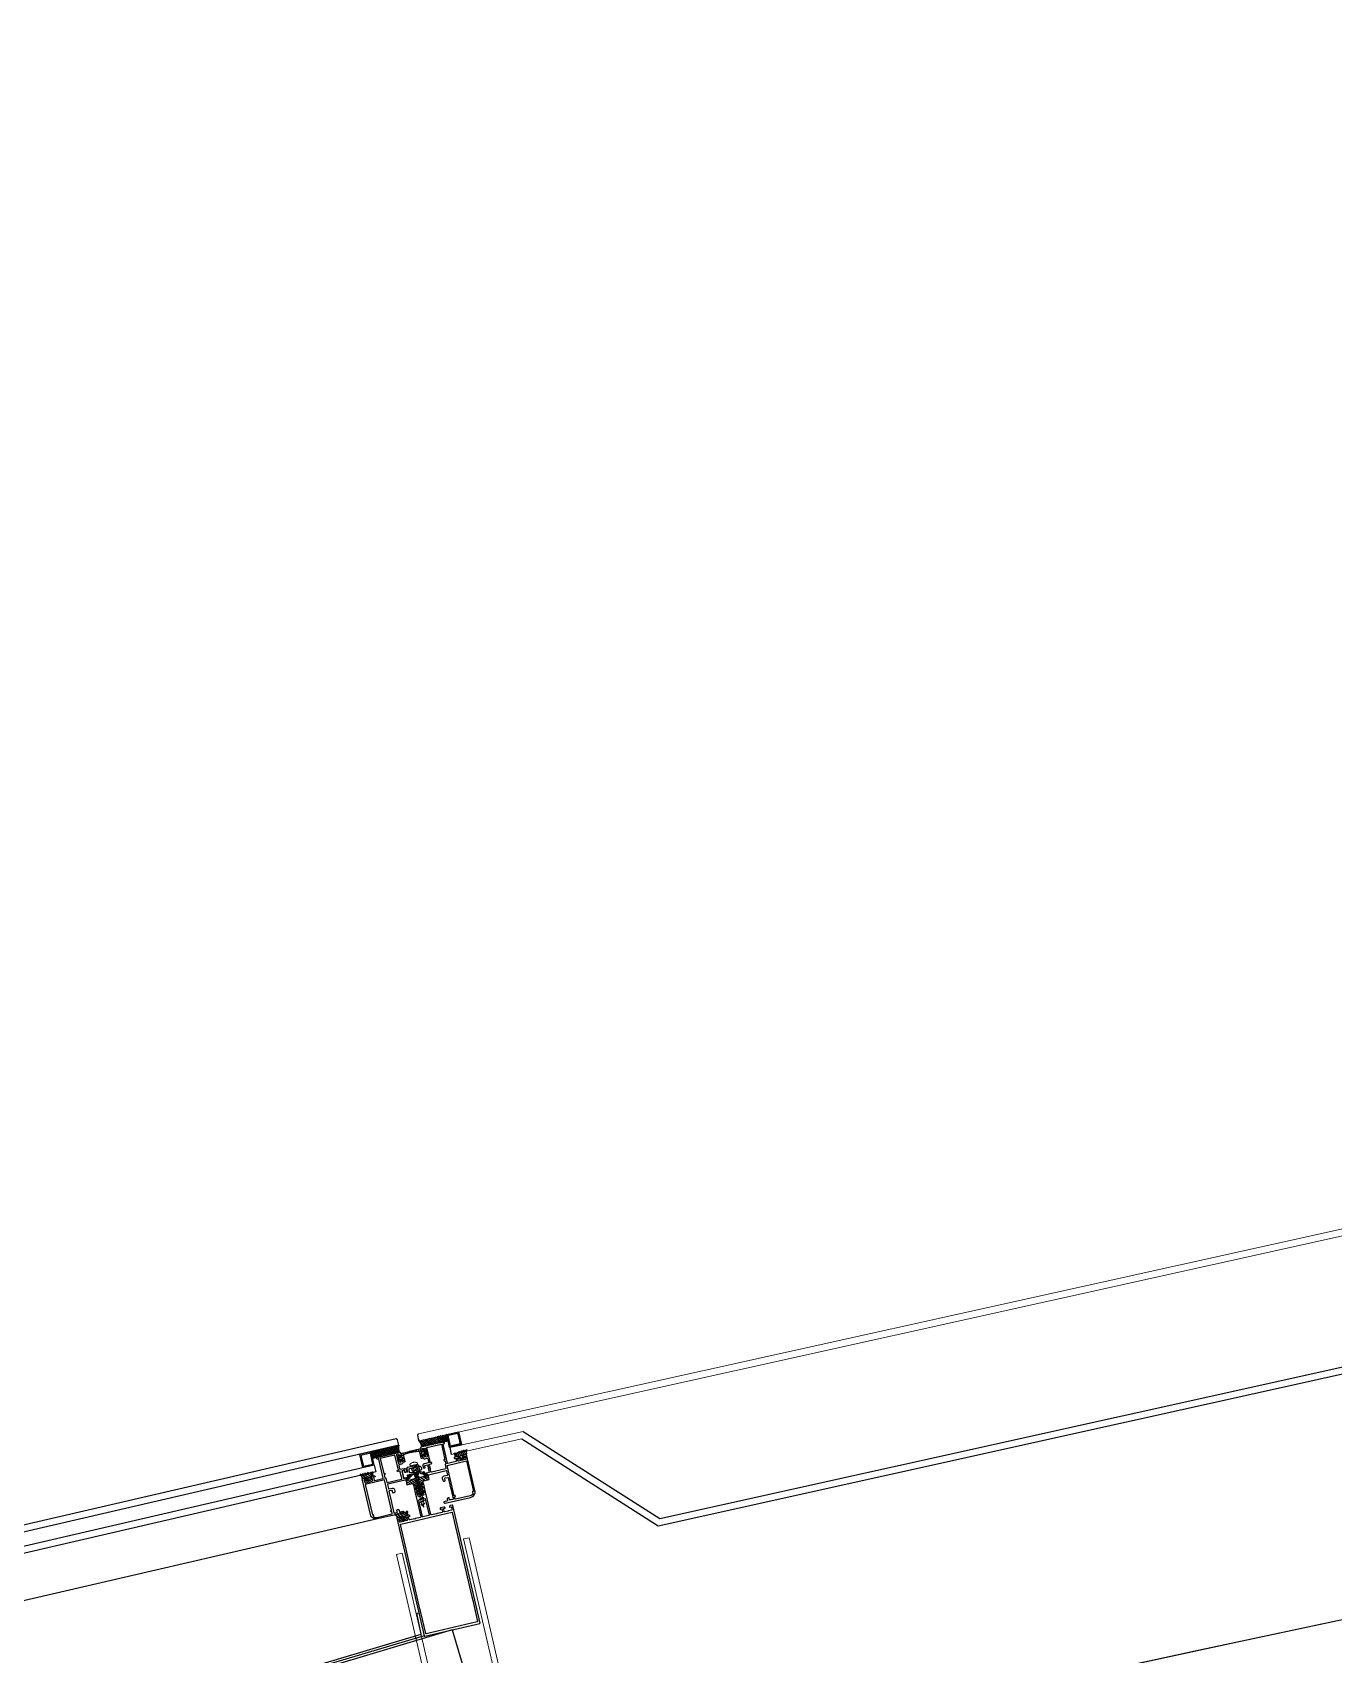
# Model space of a CAD drawing. Header units: millimetres. Extents: x 62878 to 70819, y -67946 to -61850.
# Drawn here: x 64384.3 to 64497.9, y -62026.9 to -61885.4 of the extents above; entities that cross this region are included whole.
import ezdxf

# ---------------------------------------------------------------- set-up
doc = ezdxf.new("R2010")
doc.units = ezdxf.units.MM
doc.linetypes.add('HIDDEN', pattern=[0.375, 0.25, -0.125])
for name, color, linetype, lineweight in [('BA DÖŞ.-yeni', 11, 'Continuous', 30), ('Dog_dos_yeni', 63, 'Continuous', 5), ('DOGRAMA', 171, 'Continuous', 0), ('DUV.ALÇ.-yeni', 20, 'Continuous', 25)]:
    doc.layers.add(name, color=color, linetype=linetype, lineweight=lineweight)
doc.layers.add('DOĞRAMA-yeni', color=40, linetype='Continuous')
doc.layers.add('profil-yeni', color=13, linetype='Continuous')
pattern_1 = [(328.04412, (64313.18885, -62047.03844), (-0.084021, -0.13469238), [])]
pattern_2 = [(238.04412, (64527.44724, -61997.39918), (0.13469238, -0.084021), [])]

# ---------------------------------------------------------------- blocks, each defined once
blk = doc.blocks.new('a2we')
at = {"lineweight": 5, "ltscale": 0.5}
for p, q in [((-198.1, -420.1), (-197.1, -419.7)), ((-194.9, -421.4), (-198.1, -420.1)), ((-193.9, -421), (-198.1, -420.1)), ((-198.1, -422.7), (-197.1, -422.3)), ((-194.9, -424), (-198.1, -422.7)), ((-193.9, -423.6), (-198.1, -422.7)), ((-197.6, -417.6), (-196.6, -417.2)), ((-194.2, -418.3), (-197.6, -417.6)), ((-195.2, -418.6), (-197.6, -417.6)), ((-196.9, -417.9), (-197.1, -418.3)), ((-197.1, -419.7), (-197.1, -418.4)), ((-197.1, -419.7), (-193.9, -421)), ((-197.1, -419.7), (-193.9, -421)), ((-197.1, -422.3), (-197.1, -420.5)), ((-197.1, -422.3), (-193.9, -423.6)), ((-197.1, -422.3), (-193.9, -423.6)), ((-197.1, -424.9), (-197.1, -423.1)), ((-196, -415.3), (-196.6, -417.2)), ((-196.6, -417.2), (-194.2, -418.3)), ((-196, -415.3), (-195.5, -417.7)), ((-194.2, -418.3), (-195.2, -418.6)), ((-195.2, -418.6), (-194.9, -419.3)), ((-194.9, -420.6), (-194.9, -419.4)), ((-193.9, -421), (-194.9, -421.4)), ((-194.9, -423.2), (-194.9, -421.4)), ((-193.9, -423.6), (-194.9, -424)), ((-194.9, -425.7), (-194.9, -424)), ((-198.1, -425.2), (-197.1, -424.9)), ((-194.9, -426.5), (-198.1, -425.2)), ((-193.9, -426.1), (-198.1, -425.2)), ((-198.1, -427.7), (-197.1, -427.3)), ((-194.9, -429), (-198.1, -427.7)), ((-193.9, -428.6), (-198.1, -427.7)), ((-198.1, -429.9), (-197.1, -429.6)), ((-194.9, -431.2), (-198.1, -429.9)), ((-193.9, -430.9), (-198.1, -429.9)), ((-198.1, -432.2), (-197.1, -431.8)), ((-194.9, -433.5), (-198.1, -432.2)), ((-193.9, -433.1), (-198.1, -432.2)), ((-198.1, -434.4), (-197.1, -434.1)), ((-194.9, -435.7), (-198.1, -434.4)), ((-193.9, -435.4), (-198.1, -434.4)), ((-198.1, -436.7), (-197.1, -436.4)), ((-194.9, -438), (-198.1, -436.7)), ((-193.9, -437.7), (-198.1, -436.7)), ((-198.1, -439), (-197.1, -438.7)), ((-197.1, -424.9), (-193.9, -426.1)), ((-197.1, -424.9), (-193.9, -426.1)), ((-197.1, -427.3), (-197.1, -425.6)), ((-197.1, -427.3), (-193.9, -428.6)), ((-197.1, -427.3), (-193.9, -428.6)), ((-197.1, -429.6), (-197.1, -428)), ((-197.1, -429.6), (-193.9, -430.9)), ((-197.1, -429.6), (-193.9, -430.9)), ((-197.1, -431.8), (-197.1, -430.3)), ((-197.1, -431.8), (-193.9, -433.1)), ((-197.1, -431.8), (-193.9, -433.1)), ((-197.1, -434.1), (-197.1, -432.5)), ((-197.1, -434.1), (-193.9, -435.4)), ((-197.1, -434.1), (-193.9, -435.4)), ((-197.1, -436.4), (-197.1, -434.8)), ((-197.1, -436.4), (-193.9, -437.7)), ((-197.1, -436.4), (-193.9, -437.7)), ((-197.1, -438.7), (-197.1, -437.1)), ((-197.1, -438.7), (-193.9, -440)), ((-197.1, -438.7), (-193.9, -440)), ((-193.9, -426.1), (-194.9, -426.5)), ((-194.9, -428.2), (-194.9, -426.5)), ((-193.9, -428.6), (-194.9, -429)), ((-194.9, -430.5), (-194.9, -429)), ((-193.9, -430.9), (-194.9, -431.2)), ((-194.9, -432.7), (-194.9, -431.2)), ((-193.9, -433.1), (-194.9, -433.5)), ((-194.9, -435), (-194.9, -433.5)), ((-193.9, -435.4), (-194.9, -435.7)), ((-194.9, -437.3), (-194.9, -435.7)), ((-193.9, -437.7), (-194.9, -438)), ((-194.9, -439.6), (-194.9, -438)), ((-194.9, -440.3), (-198.1, -439)), ((-193.9, -440), (-198.1, -439)), ((-198.1, -441.3), (-197.1, -441)), ((-194.9, -442.6), (-198.1, -441.3)), ((-193.9, -442.3), (-198.1, -441.3)), ((-198.1, -443.6), (-197.1, -443.3)), ((-194.9, -444.9), (-198.1, -443.6)), ((-193.9, -444.6), (-198.1, -443.6)), ((-198.1, -445.9), (-197.1, -445.6)), ((-193.9, -446.9), (-198.1, -445.9)), ((-194.9, -447.2), (-198.1, -445.9)), ((-197.1, -447.9), (-198.1, -448.2)), ((-194.9, -449.5), (-198.1, -448.2)), ((-198.1, -448.2), (-193.9, -449.2)), ((-198.1, -450.5), (-197.1, -450.2)), ((-194.9, -451.8), (-198.1, -450.5)), ((-193.9, -451.5), (-198.1, -450.5)), ((-197.1, -441), (-197.1, -439.4)), ((-197.1, -441), (-193.9, -442.3)), ((-197.1, -443.3), (-197.1, -441.7)), ((-197.1, -443.3), (-193.9, -444.6)), ((-197.1, -445.6), (-197.1, -444)), ((-197.1, -445.6), (-193.9, -446.9)), ((-197.1, -445.6), (-193.9, -446.9)), ((-197.1, -447.9), (-197.1, -446.3)), ((-193.9, -449.2), (-197.1, -447.9)), ((-197.1, -450.2), (-197.1, -448.6)), ((-197.1, -450.2), (-193.9, -451.5)), ((-197.1, -453.3), (-197.1, -450.9)), ((-193.9, -440), (-194.9, -440.3)), ((-194.9, -441.8), (-194.9, -440.3)), ((-193.9, -442.3), (-194.9, -442.6)), ((-194.9, -444.1), (-194.9, -442.6)), ((-193.9, -444.6), (-194.9, -444.9)), ((-194.9, -446.4), (-194.9, -444.9)), ((-193.9, -446.9), (-194.9, -447.2)), ((-194.9, -448.7), (-194.9, -447.2)), ((-193.9, -449.2), (-194.9, -449.5)), ((-194.9, -451), (-194.9, -449.5)), ((-193.9, -451.5), (-194.9, -451.8)), ((-194.9, -453.3), (-194.9, -451.8)), ((-192.8, -453.3), (-199.2, -453.3)), ((-199.2, -454.6), (-199.2, -453.3)), ((-192.8, -454.6), (-192.8, -453.3))]:
    blk.add_line(p, q, dxfattribs=at)
blk.add_lwpolyline([(-196.5, -455.7), (-196.1, -455.4), (-195.9, -455.4), (-195.6, -455.7)], dxfattribs=at)
for centre, radius, start, end in [((-196.9, -418.4), 0.2, 155.3251, 180), ((-195.1, -419.4), 0.2, 0, 19.1116), ((-195.7, -449.5), 6.19, 234.7573, 262.4905), ((-196.4, -449.5), 6.19, 277.5095, 305.2427)]:
    blk.add_arc(centre, radius, start, end, dxfattribs=at)
blk = doc.blocks.new('SPANDREL PAN.100')
at = {"layer": 'DOGRAMA', "color": 122}
for p, q in [((37002.81, 32508.53), (37100.5, 32530.26)), ((37100.62, 32530.18), (37100.5, 32530.26)), ((37002.85, 32507.92), (37100.73, 32529.69)), ((37100.73, 32529.69), (37100.62, 32530.18)), ((37098.55, 32528), (37092.15, 32526.58)), ((37098.67, 32527.42), (37092.52, 32526.05)), ((37098.55, 32528.01), (37098.68, 32527.42)), ((37002.73, 32508.41), (37002.81, 32508.53)), ((37002.85, 32507.92), (37002.73, 32508.41)), ((37005.53, 32507.32), (37011.93, 32508.74)), ((37005.67, 32506.73), (37011.82, 32508.1)), ((37005.53, 32507.32), (37005.67, 32506.73))]:
    blk.add_line(p, q, dxfattribs=at)
at = {"layer": 'DOGRAMA', "color": 122, "lineweight": -2}
for p, q in [((37092.15, 32526.58), (37084.56, 32514.65)), ((37092.52, 32526.05), (37084.93, 32514.12)), ((37023.87, 32501.15), (37084.56, 32514.65)), ((37023.75, 32500.51), (37084.93, 32514.12)), ((37011.82, 32508.1), (37023.75, 32500.51)), ((37011.93, 32508.74), (37023.87, 32501.15))]:
    blk.add_line(p, q, dxfattribs=at)
at = {"layer": 'DOGRAMA', "color": 122}
for points in [[(37098.31, 32529.15), (37097.28, 32528.93), (37097.53, 32527.79), (37098.55, 32528.02)], [(37098.23, 32529.03), (37097.4, 32528.85), (37097.6, 32527.91), (37098.43, 32528.09)], [(37005.28, 32508.45), (37006.31, 32508.68), (37006.56, 32507.54), (37005.53, 32507.32)], [(37005.4, 32508.37), (37006.23, 32508.56), (37006.44, 32507.62), (37005.61, 32507.44)]]:
    blk.add_lwpolyline(points, close=True, dxfattribs=at)

msp = doc.modelspace()

# ---------------------------------------------------------------- hatches: boundary and pattern name
at = {"layer": 'DOGRAMA', "lineweight": -2}
h = msp.add_hatch(dxfattribs=at)
h.set_pattern_fill('AR-HBONE', color=256, scale=0.03, angle=701.0418, style=0)
h.set_pattern_definition([(238.04412, (64432.66583, -62042.25639), (0.03830278, -0.16532664), [0.36, -0.12]), (328.04412, (64432.60232, -62042.3582), (0.03830278, -0.16532664), [0.36, -0.12])])
h.paths.add_polyline_path([(64420.32, -62008.35), (64420.56, -62008.29), (64420.43, -62007.71), (64419.67, -62007.88), (64419.81, -62008.47)])
h = msp.add_hatch(dxfattribs=at)
h.set_pattern_fill('AR-HBONE', color=256, scale=0.03, angle=701.0418, style=0)
h.set_pattern_definition([(328.04412, (64418.0399, -62045.64491), (0.03830278, -0.16532664), [0.36, -0.12]), (238.04412, (64418.14172, -62045.70842), (0.03830278, -0.16532664), [0.36, -0.12])])
h.paths.add_polyline_path([(64414.22, -62009.76), (64413.98, -62009.82), (64413.84, -62009.23), (64414.59, -62009.06), (64414.73, -62009.64)])
h = msp.add_hatch(dxfattribs=at)
h.set_pattern_fill('ANSI31', color=256, scale=0.04, angle=701.0418, style=0)
h.set_pattern_definition([(238.04412, (64547.22343, -61992.81745), (0.1077539, -0.06721679), [])])
h.paths.add_polyline_path([(64414.99, -62009.56, -0.414214), (64415.03, -62009.58), (64416.29, -62009.28, -0.153231), (64416.26, -62008.67), (64414.86, -62009)])
h.paths.add_polyline_path([(64414.73, -62009.64), (64414.97, -62009.59, -0.414214), (64414.99, -62009.56), (64414.86, -62009), (64414.59, -62009.06)])
h = msp.add_hatch(dxfattribs=at)
h.set_pattern_fill('ANSI31', color=256, scale=0.05, angle=701.0418, style=0)
h.set_pattern_definition(pattern_1)
edge = h.paths.add_edge_path(flags=16)
edge.add_arc((64416.93, -62009.68), 0.668, 186.1684, 199.9198, ccw=False)
edge.add_line((64416.27, -62009.76), (64416.54, -62009.69))
edge.add_line((64416.54, -62009.69), (64416.58, -62009.85))
edge.add_line((64416.58, -62009.85), (64416.3, -62009.91))
edge = h.paths.add_edge_path()
edge.add_line((64416.73, -62010.14), (64416.62, -62010.17))
edge.add_line((64416.62, -62010.17), (64416.57, -62009.93))
edge.add_line((64416.57, -62009.93), (64416.38, -62009.97))
edge.add_line((64416.38, -62009.97), (64416.41, -62010.09))
edge.add_line((64416.41, -62010.09), (64416.31, -62010.11))
edge.add_arc((64416.58, -62009.76), 0.442, 153.7365, 232.3518, ccw=False)
edge.add_line((64416.19, -62009.57), (64416.28, -62009.55))
edge.add_line((64416.28, -62009.55), (64416.31, -62009.66))
edge.add_line((64416.31, -62009.66), (64416.5, -62009.62))
edge.add_line((64416.5, -62009.62), (64416.44, -62009.39))
edge.add_line((64416.44, -62009.39), (64417.41, -62009.15))
edge.add_arc((64417.42, -62009.2), 0.05, -70.246, 103.0441, ccw=False)
edge.add_line((64417.44, -62009.25), (64416.72, -62009.47))
edge.add_arc((64416.75, -62009.57), 0.1, 106.6188, 193.0441)
edge.add_line((64416.65, -62009.59), (64416.77, -62010.08))
edge.add_arc((64416.72, -62010.09), 0.05, -76.9559, 13.0441, ccw=False)
h = msp.add_hatch(dxfattribs=at)
h.set_pattern_fill('ANSI31', color=256, scale=0.05, angle=701.0418, style=0)
h.set_pattern_definition(pattern_2)
edge = h.paths.add_edge_path(flags=16)
edge.add_arc((64417.85, -62009.47), 0.668, 6.1684, 19.9198)
edge.add_line((64418.48, -62009.24), (64418.2, -62009.31))
edge.add_line((64418.2, -62009.31), (64418.24, -62009.46))
edge.add_line((64418.24, -62009.46), (64418.51, -62009.4))
edge = h.paths.add_edge_path()
edge.add_line((64418.23, -62009.79), (64418.34, -62009.77))
edge.add_line((64418.34, -62009.77), (64418.28, -62009.53))
edge.add_line((64418.28, -62009.53), (64418.47, -62009.49))
edge.add_line((64418.47, -62009.49), (64418.49, -62009.61))
edge.add_line((64418.49, -62009.61), (64418.59, -62009.59))
edge.add_arc((64418.2, -62009.39), 0.442, 333.7365, 412.3518)
edge.add_line((64418.47, -62009.04), (64418.37, -62009.06))
edge.add_line((64418.37, -62009.06), (64418.4, -62009.18))
edge.add_line((64418.4, -62009.18), (64418.21, -62009.22))
edge.add_line((64418.21, -62009.22), (64418.16, -62008.99))
edge.add_line((64418.16, -62008.99), (64417.18, -62009.21))
edge.add_arc((64417.19, -62009.25), 0.05, 103.0441, 276.3343)
edge.add_line((64417.2, -62009.3), (64417.94, -62009.19))
edge.add_arc((64417.96, -62009.29), 0.1, 13.0441, 99.4694, ccw=False)
edge.add_line((64418.06, -62009.26), (64418.17, -62009.76))
edge.add_arc((64418.22, -62009.74), 0.05, 193.0441, 283.0441)
h = msp.add_hatch(dxfattribs=at)
h.set_pattern_fill('ANSI31', color=256, scale=0.04, angle=701.0418, style=0)
h.set_pattern_definition([(328.04412, (64293.41266, -62051.62018), (-0.06721679, -0.1077539), [])])
h.paths.add_polyline_path([(64419.53, -62008.5, 0.414214), (64419.51, -62008.54), (64418.24, -62008.83, 0.153231), (64418.01, -62008.27), (64419.4, -62007.95)])
h.paths.add_polyline_path([(64419.81, -62008.47), (64419.57, -62008.52, 0.414214), (64419.53, -62008.5), (64419.4, -62007.95), (64419.67, -62007.88)])
h = msp.add_hatch(dxfattribs=at)
h.set_pattern_fill('ANSI31', color=256, scale=0.05, angle=701.0418, style=0)
h.set_pattern_definition(pattern_2)
edge = h.paths.add_edge_path(flags=16)
edge.add_arc((64421.64, -62009.42), 0.4, 271.5072, 294.5811, ccw=False)
edge.add_line((64421.65, -62009.82), (64421.6, -62009.57))
edge.add_line((64421.6, -62009.57), (64421.75, -62009.54))
edge.add_line((64421.75, -62009.54), (64421.81, -62009.78))
edge = h.paths.add_edge_path()
edge.add_arc((64421.64, -62009.42), 0.5, 246.1742, 319.914, ccw=False)
edge.add_line((64421.44, -62009.88), (64421.42, -62009.78))
edge.add_line((64421.42, -62009.78), (64421.54, -62009.75))
edge.add_line((64421.54, -62009.75), (64421.52, -62009.69))
edge.add_arc((64421.42, -62009.72), 0.1, 13.0441, 103.0441)
edge.add_line((64421.4, -62009.62), (64421.19, -62009.67))
edge.add_line((64421.19, -62009.67), (64421.15, -62009.49))
edge.add_line((64421.15, -62009.49), (64421.19, -62009.48))
edge.add_arc((64421.2, -62009.55), 0.065, 34.6348, 103.0441, ccw=False)
edge.add_arc((64421.28, -62009.49), 0.0327, 214.6348, 408.4744)
edge.add_arc((64421.19, -62009.63), 0.199, 57.1279, 107.3938)
edge.add_arc((64421.12, -62009.39), 0.05, 104.0163, 281.5295, ccw=False)
edge.add_arc((64421.19, -62009.66), 0.323, 64.6585, 103.9848, ccw=False)
edge.add_arc((64421.34, -62009.35), 0.02, 244.6585, 313.0441)
edge.add_line((64421.35, -62009.36), (64421.51, -62009.21))
edge.add_arc((64421.52, -62009.22), 0.015, -26.9559, 133.0441, ccw=False)
edge.add_line((64421.54, -62009.23), (64421.48, -62009.34))
edge.add_arc((64421.5, -62009.35), 0.02, 153.0441, 313.0441)
edge.add_line((64421.51, -62009.37), (64421.73, -62009.16))
edge.add_arc((64421.74, -62009.18), 0.015, -26.9559, 133.0441, ccw=False)
edge.add_line((64421.75, -62009.18), (64421.69, -62009.29))
edge.add_arc((64421.71, -62009.3), 0.02, 153.0441, 313.0441)
edge.add_line((64421.73, -62009.32), (64421.94, -62009.11))
edge.add_arc((64421.95, -62009.13), 0.015, -26.9559, 133.0441, ccw=False)
edge.add_line((64421.96, -62009.13), (64421.91, -62009.24))
edge.add_arc((64421.93, -62009.25), 0.02, 153.0441, 313.0441)
edge.add_line((64421.94, -62009.27), (64422.15, -62009.06))
edge.add_arc((64422.17, -62009.08), 0.015, -26.9559, 133.0441, ccw=False)
edge.add_line((64422.18, -62009.08), (64422.13, -62009.19))
edge.add_arc((64422.22, -62009.23), 0.1, 153.0441, 193.0441)
edge.add_line((64422.12, -62009.25), (64422.16, -62009.44))
edge.add_line((64422.16, -62009.44), (64421.95, -62009.49))
edge.add_arc((64421.97, -62009.59), 0.1, 103.0441, 193.0441)
edge.add_line((64421.87, -62009.61), (64421.89, -62009.67))
edge.add_line((64421.89, -62009.67), (64422, -62009.64))
edge.add_line((64422, -62009.64), (64422.03, -62009.74))
h = msp.add_hatch(dxfattribs=at)
h.set_pattern_fill('ANSI31', color=256, scale=0.05, angle=701.0418, style=0)
h.set_pattern_definition(pattern_1)
edge = h.paths.add_edge_path(flags=16)
edge.add_arc((64413.5, -62011.3), 0.4, 271.5072, 294.5811)
edge.add_line((64413.67, -62011.67), (64413.61, -62011.42))
edge.add_line((64413.61, -62011.42), (64413.45, -62011.46))
edge.add_line((64413.45, -62011.46), (64413.51, -62011.7))
edge = h.paths.add_edge_path()
edge.add_arc((64413.5, -62011.3), 0.5, 246.1742, 319.914)
edge.add_line((64413.88, -62011.63), (64413.86, -62011.53))
edge.add_line((64413.86, -62011.53), (64413.74, -62011.56))
edge.add_line((64413.74, -62011.56), (64413.73, -62011.5))
edge.add_arc((64413.83, -62011.48), 0.1, 103.0441, 193.0441, ccw=False)
edge.add_line((64413.8, -62011.38), (64414.02, -62011.33))
edge.add_line((64414.02, -62011.33), (64413.98, -62011.15))
edge.add_line((64413.98, -62011.15), (64413.94, -62011.16))
edge.add_arc((64413.95, -62011.23), 0.065, 103.0441, 171.4535)
edge.add_arc((64413.86, -62011.21), 0.0327, 157.6138, 351.4535, ccw=False)
edge.add_arc((64414, -62011.3), 0.199, 98.6944, 148.9603, ccw=False)
edge.add_arc((64413.95, -62011.06), 0.05, 284.5587, 462.072)
edge.add_arc((64414.01, -62011.32), 0.323, 102.1035, 141.4298)
edge.add_arc((64413.74, -62011.11), 0.02, 253.0441, 321.4298, ccw=False)
edge.add_line((64413.74, -62011.13), (64413.53, -62011.06))
edge.add_arc((64413.52, -62011.08), 0.015, 73.0441, 233.0441)
edge.add_line((64413.51, -62011.09), (64413.61, -62011.16))
edge.add_arc((64413.6, -62011.18), 0.02, -106.9559, 53.0441, ccw=False)
edge.add_line((64413.59, -62011.2), (64413.31, -62011.11))
edge.add_arc((64413.31, -62011.13), 0.015, 73.0441, 233.0441)
edge.add_line((64413.3, -62011.14), (64413.4, -62011.21))
edge.add_arc((64413.39, -62011.23), 0.02, -106.9559, 53.0441, ccw=False)
edge.add_line((64413.38, -62011.25), (64413.1, -62011.16))
edge.add_arc((64413.09, -62011.18), 0.015, 73.0441, 233.0441)
edge.add_line((64413.08, -62011.19), (64413.18, -62011.26))
edge.add_arc((64413.17, -62011.28), 0.02, -106.9559, 53.0441, ccw=False)
edge.add_line((64413.17, -62011.3), (64412.88, -62011.21))
edge.add_arc((64412.88, -62011.23), 0.015, 73.0441, 233.0441)
edge.add_line((64412.87, -62011.24), (64412.96, -62011.31))
edge.add_arc((64412.9, -62011.39), 0.1, 13.0441, 53.0441, ccw=False)
edge.add_line((64413, -62011.37), (64413.04, -62011.55))
edge.add_line((64413.04, -62011.55), (64413.26, -62011.5))
edge.add_arc((64413.28, -62011.6), 0.1, 13.0441, 103.0441, ccw=False)
edge.add_line((64413.38, -62011.58), (64413.39, -62011.64))
edge.add_line((64413.39, -62011.64), (64413.27, -62011.66))
edge.add_line((64413.27, -62011.66), (64413.3, -62011.76))
h = msp.add_hatch(dxfattribs=at)
h.set_pattern_fill('ANSI31', color=256, scale=0.05, angle=701.0418, style=0)
h.set_pattern_definition(pattern_1)
edge = h.paths.add_edge_path(flags=16)
edge.add_arc((64418.09, -62012.75), 0.05, 193.0441, 283.0441)
edge.add_line((64418.11, -62012.8), (64418.16, -62012.79))
edge.add_arc((64418.15, -62012.74), 0.05, 283.0441, 373.0441)
edge.add_line((64418.2, -62012.73), (64418.15, -62012.51))
edge.add_line((64418.15, -62012.51), (64418, -62012.55))
edge.add_line((64418, -62012.55), (64418.05, -62012.77))
h.paths.add_polyline_path([(64417.96, -62012.4), (64418.12, -62012.36), (64418.06, -62012.1), (64417.9, -62012.13)], flags=16)
edge = h.paths.add_edge_path()
edge.add_arc((64418.21, -62012.71), 0.2, 302.4779, 373.0441)
edge.add_line((64418.4, -62012.67), (64418.39, -62012.61))
edge.add_line((64418.39, -62012.61), (64418.33, -62012.63))
edge.add_line((64418.33, -62012.63), (64418.3, -62012.5))
edge.add_line((64418.3, -62012.5), (64418.33, -62012.47))
edge.add_arc((64418.24, -62012.41), 0.1, 328.0441, 373.0441)
edge.add_line((64418.34, -62012.39), (64418.31, -62012.26))
edge.add_line((64418.31, -62012.26), (64418.25, -62012.28))
edge.add_line((64418.25, -62012.28), (64418.22, -62012.15))
edge.add_line((64418.22, -62012.15), (64418.31, -62012.02))
edge.add_line((64418.31, -62012.02), (64418.41, -62011.99))
edge.add_line((64418.41, -62011.99), (64418.35, -62011.75))
edge.add_line((64418.35, -62011.75), (64418.41, -62011.79))
edge.add_line((64418.41, -62011.79), (64418.9, -62011.67))
edge.add_line((64418.9, -62011.67), (64418.83, -62011.36))
edge.add_arc((64418.54, -62011.42), 0.3, 13.0441, 73.0441)
edge.add_line((64418.62, -62011.14), (64418.15, -62010.99))
edge.add_arc((64418.14, -62011.02), 0.03, 73.0441, 163.0441)
edge.add_line((64418.12, -62011.01), (64418.1, -62011.07))
edge.add_arc((64418.13, -62011.08), 0.03, 163.0441, 253.0441)
edge.add_line((64418.12, -62011.11), (64418.49, -62011.22))
edge.add_arc((64418.43, -62011.41), 0.2, 11.1245, 73.0441, ccw=False)
edge.add_arc((64418.53, -62011.4), 0.1, -136.9559, 15.759, ccw=False)
edge.add_arc((64418.38, -62011.54), 0.1, 43.0441, 103.0441)
edge.add_line((64418.36, -62011.44), (64418.04, -62011.51))
edge.add_arc((64418.03, -62011.47), 0.05, 193.0441, 283.0441, ccw=False)
edge.add_line((64417.98, -62011.48), (64417.97, -62011.43))
edge.add_arc((64417.92, -62011.44), 0.05, 13.0441, 103.0441)
edge.add_line((64417.91, -62011.39), (64417.72, -62011.44))
edge.add_arc((64417.73, -62011.48), 0.05, 103.0441, 193.0441)
edge.add_line((64417.68, -62011.5), (64417.69, -62011.54))
edge.add_arc((64417.64, -62011.56), 0.05, -76.9559, 13.0441, ccw=False)
edge.add_line((64417.65, -62011.6), (64417.34, -62011.68))
edge.add_arc((64417.36, -62011.78), 0.1, 103.0441, 163.0441)
edge.add_arc((64417.17, -62011.72), 0.1, 190.3293, 343.0441, ccw=False)
edge.add_arc((64417.26, -62011.68), 0.2, 133.0441, 194.9637, ccw=False)
edge.add_line((64417.12, -62011.54), (64417.41, -62011.27))
edge.add_arc((64417.39, -62011.25), 0.03, 313.0441, 403.0441)
edge.add_line((64417.41, -62011.23), (64417.37, -62011.19))
edge.add_arc((64417.35, -62011.21), 0.03, 43.0441, 133.0441)
edge.add_line((64417.33, -62011.19), (64416.97, -62011.52))
edge.add_arc((64417.17, -62011.74), 0.3, 133.0441, 193.0441)
edge.add_line((64416.88, -62011.81), (64416.95, -62012.13))
edge.add_line((64416.95, -62012.13), (64417.44, -62012.01))
edge.add_line((64417.44, -62012.01), (64417.48, -62011.95))
edge.add_line((64417.48, -62011.95), (64417.53, -62012.2))
edge.add_line((64417.53, -62012.2), (64417.64, -62012.17))
edge.add_line((64417.64, -62012.17), (64417.77, -62012.26))
edge.add_line((64417.77, -62012.26), (64417.8, -62012.38))
edge.add_line((64417.8, -62012.38), (64417.74, -62012.39))
edge.add_line((64417.74, -62012.39), (64417.77, -62012.52))
edge.add_arc((64417.87, -62012.5), 0.1, 193.0441, 238.0441)
edge.add_line((64417.82, -62012.58), (64417.86, -62012.61))
edge.add_line((64417.86, -62012.61), (64417.88, -62012.73))
edge.add_line((64417.88, -62012.73), (64417.83, -62012.75))
edge.add_line((64417.83, -62012.75), (64417.84, -62012.8))
edge.add_arc((64418.03, -62012.76), 0.2, 193.0441, 263.6103)
edge.add_arc((64418.06, -62012.49), 0.471, 263.6103, 302.4779)
h = msp.add_hatch(dxfattribs=at)
h.set_pattern_fill('ANSI31', color=256, scale=0.05, angle=701.0418, style=0)
h.set_pattern_definition(pattern_1)
edge = h.paths.add_edge_path()
edge.add_arc((64415.95, -62014.87), 0.1, 13.0441, 53.0441, ccw=False)
edge.add_line((64416.04, -62014.84), (64416.08, -62015.01))
edge.add_line((64416.08, -62015.01), (64416.3, -62014.96))
edge.add_arc((64416.32, -62015.06), 0.1, 13.0441, 103.0441, ccw=False)
edge.add_line((64416.42, -62015.04), (64416.43, -62015.1))
edge.add_line((64416.43, -62015.1), (64416.31, -62015.12))
edge.add_line((64416.31, -62015.12), (64416.34, -62015.22))
edge.add_arc((64416.54, -62014.76), 0.5, 246.1742, 319.914)
edge.add_line((64416.92, -62015.08), (64416.9, -62014.99))
edge.add_line((64416.9, -62014.99), (64416.78, -62015.01))
edge.add_line((64416.78, -62015.01), (64416.77, -62014.96))
edge.add_arc((64416.86, -62014.93), 0.1, 103.0441, 193.0441, ccw=False)
edge.add_line((64416.84, -62014.84), (64417.06, -62014.79))
edge.add_line((64417.06, -62014.79), (64417.02, -62014.63))
edge.add_line((64417.02, -62014.63), (64416.98, -62014.64))
edge.add_arc((64417, -62014.7), 0.065, 103.0441, 171.4535)
edge.add_arc((64416.9, -62014.69), 0.0327, 157.6138, 351.4535, ccw=False)
edge.add_arc((64417.09, -62014.77), 0.242, 112.7348, 158.2416, ccw=False)
edge.add_arc((64416.99, -62014.49), 0.05, 284.5587, 462.072)
edge.add_arc((64417.12, -62014.79), 0.372, 112.8926, 149.5441)
edge.add_arc((64416.79, -62014.59), 0.02, 253.0441, 321.4298, ccw=False)
edge.add_line((64416.78, -62014.61), (64416.57, -62014.54))
edge.add_arc((64416.57, -62014.56), 0.015, 73.0441, 233.0441)
edge.add_line((64416.56, -62014.57), (64416.66, -62014.64))
edge.add_arc((64416.64, -62014.66), 0.02, -106.9559, 53.0441, ccw=False)
edge.add_line((64416.64, -62014.68), (64416.36, -62014.59))
edge.add_arc((64416.35, -62014.61), 0.015, 73.0441, 233.0441)
edge.add_line((64416.34, -62014.62), (64416.44, -62014.69))
edge.add_arc((64416.43, -62014.71), 0.02, -106.9559, 53.0441, ccw=False)
edge.add_line((64416.42, -62014.73), (64416.14, -62014.64))
edge.add_arc((64416.14, -62014.65), 0.015, 73.0441, 233.0441)
edge.add_line((64416.13, -62014.67), (64416.23, -62014.74))
edge.add_arc((64416.21, -62014.76), 0.02, -106.9559, 53.0441, ccw=False)
edge.add_line((64416.21, -62014.78), (64415.93, -62014.69))
edge.add_arc((64415.92, -62014.7), 0.015, 73.0441, 233.0441)
edge.add_line((64415.91, -62014.72), (64416.01, -62014.79))
edge = h.paths.add_edge_path(flags=16)
edge.add_line((64416.7, -62015.1), (64416.65, -62014.91))
edge.add_arc((64416.62, -62014.92), 0.03, 13.0441, 103.0441)
edge.add_line((64416.62, -62014.89), (64416.52, -62014.91))
edge.add_arc((64416.53, -62014.94), 0.03, 103.0441, 193.0441)
edge.add_line((64416.5, -62014.95), (64416.54, -62015.14))
edge.add_arc((64416.57, -62015.13), 0.03, 193.0441, 275.2777)
edge.add_arc((64416.54, -62014.76), 0.4, 275.2777, 290.8106)
edge.add_arc((64416.67, -62015.11), 0.03, 290.8106, 373.0441)

# ---------------------------------------------------------------- linework, layer by layer
msp.add_lwpolyline([(68896.02, -63031.44), (69030.26, -63071.18), (69185.28, -62547.65), (68893, -62461.11, 1.044368), (68063.2, -62298.73, 0.204375), (63106.96, -62494.78, 0.353953), (62932.94, -62997.83), (63753.18, -65779.6), (64154.95, -67142.15), (65336.72, -66792.62), (65336.7, -66829.11), (65270.54, -66829.07, 0.626789), (65270.2, -67369.07), (65531.84, -67369.23, 0.926242), (66130.09, -67369.61), (66391.73, -67369.77, 0.626743), (66392.07, -66829.77), (66326.15, -66829.73), (66326.17, -66793.24), (67506.16, -67144.13), (68467.02, -63899.09), (68625.2, -63946.04), (68896.02, -63031.42)], format="xyb")
at = {"layer": 'BA DÖŞ.-yeni', "linetype": 'HIDDEN', "ltscale": 150}
msp.add_arc((65815.04, -68607.15), 6697.94, 70.74616, 109.296847, dxfattribs=at)
at = {"layer": 'Dog_dos_yeni'}
msp.add_lwpolyline([(64417.71, -62048.62), (64434.27, -62044.78), (64434.16, -62044.29), (64429.04, -62045.48), (64422.38, -62016.74), (64421.9, -62016.85), (64428.56, -62045.59), (64423.2, -62046.83), (64416.54, -62018.09), (64416.05, -62018.21), (64422.71, -62046.95), (64417.6, -62048.13), (64417.71, -62048.62)], close=True, dxfattribs=at)
at = {"layer": 'DOGRAMA', "lineweight": -2}
for p, q in [((64417.9, -62007.78), (64417.97, -62007.66)), ((64420.43, -62007.71), (64420.56, -62008.29)), ((64416.02, -62008.11), (64362.29, -62020.56)), ((64416.26, -62008.67), (64362.43, -62021.14)), ((64414.73, -62009.64), (64414.59, -62009.06)), ((64414.73, -62009.64), (64414.59, -62009.06)), ((64416.14, -62008.19), (64416.02, -62008.11)), ((64416.26, -62008.67), (64416.14, -62008.19)), ((64418.01, -62008.27), (64417.9, -62007.78)), ((64419.81, -62008.47), (64419.67, -62007.88)), ((64419.81, -62008.47), (64419.67, -62007.88)), ((64419.81, -62008.47), (64420.56, -62008.29)), ((64420.7, -62008.88), (64420.83, -62009.46)), ((64414.11, -62010.4), (64362.71, -62022.31)), ((64413.84, -62009.23), (64413.98, -62009.82)), ((64414.73, -62009.64), (64413.98, -62009.82)), ((64414.11, -62010.4), (64414.25, -62010.99)), ((64414.25, -62010.99), (64362.85, -62022.9)), ((64414.38, -62015.1), (64363.79, -62026.82))]:
    msp.add_line(p, q, dxfattribs=at)
msp.add_lwpolyline([(68355.73, -61957.86, 0.273736), (68066.91, -62277.72, 0.209295), (68023.71, -62283.85, 0.198368), (63201.05, -62451.11)], format="xyb", dxfattribs=at)
for points in [[(64420.43, -62007.73), (64421.45, -62007.49), (64421.72, -62008.62), (64420.69, -62008.86)], [(64420.55, -62007.8), (64421.38, -62007.61), (64421.6, -62008.55), (64420.77, -62008.74)], [(64413.84, -62009.25), (64412.82, -62009.49), (64413.08, -62010.62), (64414.11, -62010.38)], [(64413.77, -62009.37), (64412.94, -62009.57), (64413.16, -62010.5), (64413.99, -62010.31)], [(64417.96, -62012.4), (64418.12, -62012.36), (64418.06, -62012.1), (64417.9, -62012.13)], [(64418.12, -62012.36), (64417.96, -62012.4), (64417.9, -62012.13), (64418.06, -62012.1)]]:
    msp.add_lwpolyline(points, close=True, dxfattribs=at)
for points in [[(64416.73, -62010.14), (64416.62, -62010.17), (64416.57, -62009.93), (64416.38, -62009.97), (64416.41, -62010.09), (64416.31, -62010.11, -0.357143), (64416.19, -62009.57), (64416.28, -62009.55), (64416.31, -62009.66), (64416.5, -62009.62), (64416.44, -62009.39), (64417.41, -62009.15, -0.943095), (64417.44, -62009.25), (64416.72, -62009.47, 0.396056), (64416.65, -62009.59), (64416.77, -62010.08, -0.414214)], [(64418.23, -62009.79), (64418.34, -62009.77), (64418.28, -62009.53), (64418.47, -62009.49), (64418.49, -62009.61), (64418.59, -62009.59, 0.357143), (64418.47, -62009.04), (64418.37, -62009.06), (64418.4, -62009.18), (64418.21, -62009.22), (64418.16, -62008.99), (64417.18, -62009.21, 0.943095), (64417.2, -62009.3), (64417.94, -62009.19, -0.396056), (64418.06, -62009.26), (64418.17, -62009.76, 0.414214)], [(64422.03, -62009.74, -0.333333), (64421.44, -62009.88), (64421.42, -62009.78), (64421.54, -62009.75), (64421.52, -62009.69, 0.414214), (64421.4, -62009.62), (64421.19, -62009.67), (64421.15, -62009.49), (64421.19, -62009.48, -0.307685), (64421.25, -62009.51, 1.128702), (64421.3, -62009.47, 0.222912), (64421.13, -62009.44, -0.978531), (64421.11, -62009.35, -0.173298), (64421.33, -62009.37, 0.307572), (64421.35, -62009.36), (64421.51, -62009.21, -0.8391), (64421.54, -62009.23), (64421.48, -62009.34, 0.8391), (64421.51, -62009.37), (64421.73, -62009.16, -0.8391), (64421.75, -62009.18), (64421.69, -62009.29, 0.8391), (64421.73, -62009.32), (64421.94, -62009.11, -0.8391), (64421.96, -62009.13), (64421.91, -62009.24, 0.8391), (64421.94, -62009.27), (64422.15, -62009.06, -0.8391), (64422.18, -62009.08), (64422.13, -62009.19, 0.176327), (64422.12, -62009.25), (64422.16, -62009.44), (64421.95, -62009.49, 0.414214), (64421.87, -62009.61), (64421.89, -62009.67), (64422, -62009.64)], [(64416.3, -62009.91, -0.060074), (64416.27, -62009.76), (64416.54, -62009.69), (64416.58, -62009.85)], [(64418.51, -62009.4, 0.060074), (64418.48, -62009.24), (64418.2, -62009.31), (64418.24, -62009.46)], [(64421.81, -62009.78, -0.101021), (64421.65, -62009.82), (64421.6, -62009.57), (64421.75, -62009.54)], [(64421.81, -62009.78, -0.101021), (64421.65, -62009.82), (64421.6, -62009.57), (64421.75, -62009.54)], [(64413.3, -62011.76, 0.333333), (64413.88, -62011.63), (64413.86, -62011.53), (64413.74, -62011.56), (64413.73, -62011.5, -0.414214), (64413.8, -62011.38), (64414.02, -62011.33), (64413.98, -62011.15), (64413.94, -62011.16, 0.307685), (64413.89, -62011.22, -1.128702), (64413.83, -62011.2, -0.222912), (64413.97, -62011.1, 0.978531), (64413.94, -62011.01, 0.173298), (64413.76, -62011.12, -0.307572), (64413.74, -62011.13), (64413.53, -62011.06, 0.8391), (64413.51, -62011.09), (64413.61, -62011.16, -0.8391), (64413.59, -62011.2), (64413.31, -62011.11, 0.8391), (64413.3, -62011.14), (64413.4, -62011.21, -0.8391), (64413.38, -62011.25), (64413.1, -62011.16, 0.8391), (64413.08, -62011.19), (64413.18, -62011.26, -0.8391), (64413.17, -62011.3), (64412.88, -62011.21, 0.8391), (64412.87, -62011.24), (64412.96, -62011.31, -0.176327), (64413, -62011.37), (64413.04, -62011.55), (64413.26, -62011.5, -0.414214), (64413.38, -62011.58), (64413.39, -62011.64), (64413.27, -62011.66)], [(64413.51, -62011.7, 0.101021), (64413.67, -62011.67), (64413.61, -62011.42), (64413.45, -62011.46)], [(64413.51, -62011.7, 0.101021), (64413.67, -62011.67), (64413.61, -62011.42), (64413.45, -62011.46)], [(64418.32, -62012.88, 0.318017), (64418.4, -62012.67), (64418.39, -62012.61), (64418.33, -62012.63), (64418.3, -62012.5), (64418.33, -62012.47, 0.198912), (64418.34, -62012.39), (64418.31, -62012.26), (64418.25, -62012.28), (64418.22, -62012.15), (64418.31, -62012.02), (64418.41, -62011.99), (64418.35, -62011.75), (64418.41, -62011.79), (64418.9, -62011.67), (64418.83, -62011.36, 0.267949), (64418.62, -62011.14), (64418.15, -62010.99, 0.414214), (64418.12, -62011.01), (64418.1, -62011.07, 0.414214), (64418.12, -62011.11), (64418.49, -62011.22, -0.276947), (64418.63, -62011.37, -0.786321), (64418.46, -62011.47, 0.267949), (64418.36, -62011.44), (64418.04, -62011.51, -0.414214), (64417.98, -62011.48), (64417.97, -62011.43, 0.414214), (64417.91, -62011.39), (64417.72, -62011.44, 0.414214), (64417.68, -62011.5), (64417.69, -62011.54, -0.414214), (64417.65, -62011.6), (64417.34, -62011.68, 0.267949), (64417.26, -62011.75, -0.786321), (64417.07, -62011.74, -0.276947), (64417.12, -62011.54), (64417.41, -62011.27, 0.414214), (64417.41, -62011.23), (64417.37, -62011.19, 0.414214), (64417.33, -62011.19), (64416.97, -62011.52, 0.267949), (64416.88, -62011.81), (64416.95, -62012.13), (64417.44, -62012.01), (64417.48, -62011.95), (64417.53, -62012.2), (64417.64, -62012.17), (64417.77, -62012.26), (64417.8, -62012.38), (64417.74, -62012.39), (64417.77, -62012.52, 0.198912), (64417.82, -62012.58), (64417.86, -62012.61), (64417.88, -62012.73), (64417.83, -62012.75), (64417.84, -62012.8, 0.318017), (64418.01, -62012.95, 0.171237)], [(64418.05, -62012.77, 0.414214), (64418.11, -62012.8), (64418.16, -62012.79, 0.414214), (64418.2, -62012.73), (64418.15, -62012.51), (64418, -62012.55)], [(64416.01, -62014.79, -0.176327), (64416.04, -62014.84), (64416.08, -62015.01), (64416.3, -62014.96, -0.414214), (64416.42, -62015.04), (64416.43, -62015.1), (64416.31, -62015.12), (64416.34, -62015.22, 0.333333), (64416.92, -62015.08), (64416.9, -62014.99), (64416.78, -62015.01), (64416.77, -62014.96, -0.414214), (64416.84, -62014.84), (64417.06, -62014.79), (64417.02, -62014.63), (64416.98, -62014.64, 0.307685), (64416.93, -62014.69, -1.128702), (64416.87, -62014.68, -0.201212), (64417, -62014.54, 0.978531), (64416.98, -62014.44, 0.1613), (64416.8, -62014.6, -0.307572), (64416.78, -62014.61), (64416.57, -62014.54, 0.8391), (64416.56, -62014.57), (64416.66, -62014.64, -0.8391), (64416.64, -62014.68), (64416.36, -62014.59, 0.8391), (64416.34, -62014.62), (64416.44, -62014.69, -0.8391), (64416.42, -62014.73), (64416.14, -62014.64, 0.8391), (64416.13, -62014.67), (64416.23, -62014.74, -0.8391), (64416.21, -62014.78), (64415.93, -62014.69, 0.8391), (64415.91, -62014.72)], [(64416.7, -62015.1), (64416.65, -62014.91, 0.414214), (64416.62, -62014.89), (64416.52, -62014.91, 0.414214), (64416.5, -62014.95), (64416.54, -62015.14, 0.375047), (64416.57, -62015.16, 0.067879), (64416.68, -62015.14, 0.375047)]]:
    msp.add_lwpolyline(points, format="xyb", close=True, dxfattribs=at)
at = {"layer": 'DOGRAMA', "lineweight": -2, "ltscale": 0.5}
for points in [[(64421.93, -62009.64), (64422.06, -62009.61), (64422.11, -62009.85, -0.414214), (64422.08, -62009.91), (64421.47, -62010.05, -0.414214), (64421.41, -62010.02), (64421.36, -62009.77), (64421.48, -62009.74, 0.668097), (64421.49, -62009.69), (64421.42, -62009.65, 0.198962), (64421.39, -62009.64), (64421.14, -62009.7, 0.372839), (64421.07, -62009.8, 0.45685), (64421.1, -62009.83), (64421.22, -62009.8), (64421.27, -62010.04, -0.414214), (64421.24, -62010.1), (64420.53, -62010.26, -0.414214), (64420.5, -62010.24), (64420.11, -62008.58, -0.414214), (64420.14, -62008.55), (64420.22, -62008.53, 0.414214), (64420.25, -62008.49), (64420.23, -62008.4, 0.414214), (64420.19, -62008.38), (64418.17, -62008.85, 0.414214), (64418.15, -62008.88), (64418.2, -62009.11, 0.198962), (64418.23, -62009.14), (64418.32, -62009.17, 0.668048), (64418.37, -62009.14), (64418.33, -62008.97), (64418.52, -62008.92, -0.414214), (64418.58, -62008.96), (64418.73, -62009.61, -0.414214), (64418.69, -62009.67), (64418.5, -62009.72), (64418.46, -62009.54, 0.668048), (64418.4, -62009.53), (64418.33, -62009.6, 0.19911), (64418.33, -62009.64), (64418.35, -62009.75, 0.414214), (64418.52, -62009.85), (64418.73, -62009.81, -0.414214), (64418.79, -62009.84), (64418.86, -62010.15, -0.414214), (64418.82, -62010.21), (64418.48, -62010.28, 0.414214), (64418.36, -62010.46), (64418.4, -62010.63, 0.414214), (64418.46, -62010.67), (64418.54, -62010.65, 0.414214), (64418.56, -62010.63), (64418.52, -62010.45), (64418.76, -62010.39), (64418.91, -62011.05), (64418.52, -62011.14), (64418.5, -62011.04, 0.414214), (64418.44, -62011), (64418.39, -62011.01, 0.414214), (64418.35, -62011.07), (64418.37, -62011.15, 0.414214), (64418.61, -62011.3), (64420.38, -62010.89, -0.414214), (64420.42, -62010.91), (64420.5, -62011.27, -0.414214), (64420.48, -62011.3), (64420.17, -62011.38, 0.414214), (64420.05, -62011.56), (64420.1, -62011.73, 0.414214), (64420.22, -62011.81), (64420.23, -62011.8), (64420.28, -62011.79, 0.414214), (64420.31, -62011.76), (64420.26, -62011.57, -0.414214), (64420.29, -62011.53), (64420.52, -62011.48, -0.414214), (64420.56, -62011.5), (64420.76, -62012.4), (64420.8, -62012.43), (64420.78, -62012.46), (64420.99, -62013.36, -0.414214), (64420.96, -62013.4), (64420.73, -62013.45, -0.414214), (64420.69, -62013.43), (64420.66, -62013.27, 0.414214), (64420.62, -62013.25), (64420.57, -62013.26), (64420.55, -62013.27, 0.414214), (64420.48, -62013.39), (64420.51, -62013.53), (64420.2, -62013.6, 0.414214), (64420.18, -62013.64), (64420.18, -62013.66, 0.414214), (64420.3, -62013.73), (64422.52, -62013.22, 0.414214), (64422.9, -62012.62), (64422.17, -62009.49, 0.414214), (64422.14, -62009.47), (64421.97, -62009.51, 0.19911), (64421.94, -62009.53), (64421.9, -62009.6, 0.668097)], [(64413.34, -62011.63), (64413.21, -62011.66), (64413.27, -62011.9, 0.414214), (64413.33, -62011.94), (64413.93, -62011.8, 0.414214), (64413.97, -62011.74), (64413.91, -62011.5), (64413.78, -62011.53, -0.668097), (64413.75, -62011.48), (64413.8, -62011.42, -0.198962), (64413.83, -62011.39), (64414.07, -62011.34, -0.372839), (64414.19, -62011.4, -0.45685), (64414.17, -62011.44), (64414.05, -62011.46), (64414.1, -62011.7, 0.414214), (64414.16, -62011.74), (64414.86, -62011.57, 0.414214), (64414.89, -62011.54), (64414.5, -62009.88, 0.414214), (64414.47, -62009.86), (64414.38, -62009.88, -0.414214), (64414.34, -62009.86), (64414.32, -62009.77, -0.414214), (64414.35, -62009.73), (64416.36, -62009.27, -0.414214), (64416.4, -62009.29), (64416.45, -62009.51, -0.198962), (64416.44, -62009.55), (64416.37, -62009.62, -0.668048), (64416.32, -62009.61), (64416.28, -62009.44), (64416.08, -62009.48, 0.414214), (64416.05, -62009.54), (64416.2, -62010.2, 0.414214), (64416.26, -62010.23), (64416.45, -62010.19), (64416.41, -62010.02, -0.668048), (64416.46, -62009.98), (64416.55, -62010.02, -0.19911), (64416.57, -62010.05), (64416.6, -62010.16, -0.414214), (64416.49, -62010.32), (64416.29, -62010.37, 0.414214), (64416.25, -62010.43), (64416.32, -62010.73, 0.414214), (64416.38, -62010.77), (64416.72, -62010.69, -0.414214), (64416.9, -62010.8), (64416.94, -62010.97, -0.414214), (64416.9, -62011.03), (64416.83, -62011.05, -0.414214), (64416.8, -62011.03), (64416.76, -62010.86), (64416.52, -62010.91), (64416.67, -62011.57), (64417.06, -62011.48), (64417.04, -62011.38, -0.414214), (64417.07, -62011.32), (64417.12, -62011.31, -0.414214), (64417.18, -62011.34), (64417.2, -62011.42, -0.414214), (64417.05, -62011.66), (64415.28, -62012.07, 0.414214), (64415.26, -62012.11), (64415.34, -62012.46, 0.414214), (64415.37, -62012.49), (64415.69, -62012.41, -0.414214), (64415.87, -62012.53), (64415.91, -62012.7, -0.414214), (64415.83, -62012.82), (64415.81, -62012.83), (64415.76, -62012.84, -0.414214), (64415.73, -62012.82), (64415.68, -62012.63, 0.414214), (64415.65, -62012.61), (64415.41, -62012.66, 0.414214), (64415.39, -62012.7), (64415.6, -62013.6), (64415.58, -62013.64), (64415.61, -62013.66), (64415.82, -62014.56, 0.414214), (64415.86, -62014.58), (64416.09, -62014.53, 0.414214), (64416.12, -62014.49), (64416.08, -62014.34, -0.414214), (64416.1, -62014.3), (64416.15, -62014.29), (64416.17, -62014.28, -0.414214), (64416.29, -62014.36), (64416.32, -62014.5), (64416.63, -62014.43, -0.414214), (64416.67, -62014.45), (64416.68, -62014.47, -0.414214), (64416.6, -62014.59), (64414.38, -62015.1, -0.414214), (64413.78, -62014.73), (64413.05, -62011.6, -0.414214), (64413.08, -62011.57), (64413.24, -62011.53, -0.19911), (64413.28, -62011.53), (64413.35, -62011.58, -0.668097)], [(64416.98, -62011.02), (64416.82, -62011.06, -0.414214), (64416.79, -62011.04), (64416.76, -62010.9, 0.414214), (64416.72, -62010.88), (64416.58, -62010.91, 0.414214), (64416.55, -62010.97), (64416.67, -62011.49, 0.414214), (64416.73, -62011.53), (64416.99, -62011.47, 0.414214), (64417.03, -62011.41), (64417.01, -62011.32, -0.414214), (64417.05, -62011.26), (64417.43, -62011.18, -0.267949), (64417.52, -62011.21), (64417.68, -62011.37, 0.267949), (64417.7, -62011.38), (64417.9, -62011.33, 0.267949), (64417.92, -62011.31), (64418, -62011.06, -0.133822), (64418.03, -62011.01, 0.270236), (64418.09, -62010.82), (64418.01, -62010.48, 0.414214), (64417.89, -62010.4), (64417.63, -62010.46), (64417.6, -62010.5), (64417.57, -62010.48), (64417.01, -62010.61, 0.414214), (64416.94, -62010.73), (64417, -62010.99, -0.414214)], [(64417.75, -62011.21), (64417.78, -62011.21, 0.267949), (64417.8, -62011.19), (64417.88, -62010.94, -0.12216), (64417.9, -62010.9, 0.257961), (64417.93, -62010.8), (64417.88, -62010.61, 0.414214), (64417.82, -62010.57), (64417.19, -62010.72, 0.414214), (64417.12, -62010.84), (64417.15, -62010.98, 0.414214), (64417.27, -62011.06), (64417.48, -62011.01, -0.267949), (64417.57, -62011.04), (64417.73, -62011.2, 0.267949)], [(64417.78, -62011.21), (64417.75, -62011.21, -0.267949), (64417.73, -62011.2), (64417.55, -62011.01, 0.12216), (64417.51, -62010.99, -0.257961), (64417.44, -62010.92), (64417.4, -62010.72, -0.414214), (64417.44, -62010.66), (64418.07, -62010.51, -0.414214), (64418.19, -62010.59), (64418.22, -62010.74, -0.414214), (64418.15, -62010.86), (64417.94, -62010.9, 0.267949), (64417.87, -62010.97), (64417.8, -62011.19, -0.267949)], [(64417.23, -62014.86, 0.414214), (64417.11, -62014.78), (64416.86, -62014.84, 0.414214), (64416.79, -62014.96), (64416.79, -62014.98), (64416.94, -62014.94), (64416.99, -62015.19, -0.414214), (64416.96, -62015.25), (64416.69, -62015.31), (64416.67, -62015.34), (64416.64, -62015.32), (64416.37, -62015.38, -0.414214), (64416.31, -62015.34), (64416.26, -62015.1), (64416.4, -62015.07), (64416.4, -62015.05, 0.414214), (64416.28, -62014.97), (64416.11, -62015.01, 0.414214), (64416.09, -62015.05), (64418.47, -62025.31, 0.414214), (64418.51, -62025.34), (64423.32, -62024.22, 0.414214), (64423.34, -62024.19), (64420.96, -62013.92, 0.414214), (64420.93, -62013.9), (64420.76, -62013.93, 0.414214), (64420.68, -62014.05), (64420.69, -62014.07), (64420.84, -62014.04), (64420.89, -62014.28, -0.414214), (64420.85, -62014.34), (64420.59, -62014.4), (64420.57, -62014.44), (64420.53, -62014.42), (64420.27, -62014.48, -0.414214), (64420.21, -62014.44), (64420.15, -62014.2), (64420.3, -62014.16), (64420.3, -62014.14, 0.414214), (64420.18, -62014.07), (64419.93, -62014.13, 0.414214), (64419.86, -62014.25), (64419.86, -62014.27), (64420.01, -62014.23), (64420.06, -62014.47, -0.414214), (64420.03, -62014.53), (64419.59, -62014.64), (64419.57, -62014.67), (64419.53, -62014.65), (64419.1, -62014.75, -0.414214), (64419.04, -62014.71), (64418.63, -62012.96), (64418.6, -62012.94), (64418.62, -62012.9), (64418.43, -62012.06, 0.414214), (64418.37, -62012.02), (64418.34, -62012.03, 0.198912), (64418.31, -62012.05), (64418.25, -62012.14, 0.198912), (64418.25, -62012.18), (64418.27, -62012.25), (64418.3, -62012.25, -0.414214), (64418.33, -62012.27), (64418.37, -62012.43), (64418.34, -62012.49, 0.198912), (64418.33, -62012.53), (64418.35, -62012.6), (64418.38, -62012.6, -0.414214), (64418.41, -62012.62), (64418.45, -62012.79), (64418.42, -62012.84, 0.198912), (64418.41, -62012.88), (64418.44, -62013, -0.414214), (64418.42, -62013.04), (64417.99, -62013.14, -0.414214), (64417.95, -62013.12), (64417.92, -62012.99, 0.198912), (64417.9, -62012.96), (64417.85, -62012.93), (64417.81, -62012.76, -0.414214), (64417.83, -62012.72), (64417.86, -62012.72), (64417.84, -62012.64, 0.198912), (64417.82, -62012.61), (64417.77, -62012.57), (64417.73, -62012.41, -0.414214), (64417.75, -62012.37), (64417.78, -62012.37), (64417.76, -62012.29, 0.198912), (64417.74, -62012.26), (64417.65, -62012.2, 0.198912), (64417.62, -62012.2), (64417.59, -62012.21, 0.414214), (64417.55, -62012.27), (64417.74, -62013.1), (64417.78, -62013.13), (64417.76, -62013.16), (64418.16, -62014.92, -0.414214), (64418.13, -62014.98), (64417.69, -62015.08), (64417.67, -62015.11), (64417.64, -62015.09), (64417.2, -62015.19, -0.414214), (64417.14, -62015.15), (64417.08, -62014.91), (64417.23, -62014.87)], [(64422.62, -62021.89), (64422.7, -62022.23), (64423.12, -62024.05, -0.414214), (64423.1, -62024.09), (64418.64, -62025.12, -0.414214), (64418.6, -62025.1), (64418.18, -62023.28), (64418.1, -62022.94), (64416.4, -62015.59, -0.414214), (64416.42, -62015.55), (64420.89, -62014.52, -0.414214), (64420.92, -62014.54)]]:
    msp.add_lwpolyline(points, format="xyb", close=True, dxfattribs=at)
at = {"layer": 'DOGRAMA', "linetype": 'ByBlock', "lineweight": -2}
for points in [[(64418.99, -62010.72, 1), (64418.97, -62010.66), (64418.96, -62010.58, 1), (64418.94, -62010.52), (64418.91, -62010.38, -0.414214), (64418.95, -62010.32), (64419.08, -62010.29, 0.414214), (64419.12, -62010.23), (64419.12, -62010.21, 0.414214), (64419.08, -62010.19), (64419.01, -62010.2), (64418.71, -62008.88), (64419.97, -62008.58), (64420.28, -62009.91), (64420.21, -62009.92, 0.414214), (64420.19, -62009.96), (64420.19, -62009.99, 0.414214), (64420.25, -62010.03), (64420.3, -62010.02), (64420.36, -62010.28, -0.414214), (64420.34, -62010.31), (64420.31, -62010.32, 0.414214), (64420.29, -62010.36), (64420.37, -62010.71, -0.414214), (64420.35, -62010.74), (64419.11, -62011.03, -0.414214), (64419.05, -62010.99), (64419.01, -62010.82), (64419.04, -62010.79), (64419, -62010.77)], [(64416.45, -62011.3, -1), (64416.44, -62011.24), (64416.42, -62011.17, -1), (64416.41, -62011.11), (64416.38, -62010.97, 0.414214), (64416.32, -62010.93), (64416.18, -62010.96, -0.414214), (64416.12, -62010.92), (64416.12, -62010.9, -0.414214), (64416.14, -62010.87), (64416.21, -62010.85), (64415.9, -62009.53), (64414.63, -62009.82), (64414.94, -62011.15), (64415.01, -62011.13, -0.414214), (64415.04, -62011.15), (64415.05, -62011.18, -0.414214), (64415.01, -62011.24), (64414.96, -62011.25), (64415.03, -62011.52, 0.414214), (64415.06, -62011.54), (64415.09, -62011.53, -0.414214), (64415.13, -62011.55), (64415.21, -62011.9, 0.414214), (64415.24, -62011.93), (64416.48, -62011.64, 0.414214), (64416.52, -62011.58), (64416.48, -62011.4), (64416.44, -62011.39), (64416.47, -62011.36)]]:
    msp.add_lwpolyline(points, format="xyb", close=True, dxfattribs=at)
at = {"layer": 'DOGRAMA', "lineweight": -2, "ltscale": 0.5}
for points in [[(64422.75, -62012.84, -0.26214), (64422.49, -62013.08), (64421.2, -62013.38, -0.414214), (64421.14, -62013.34), (64421.1, -62013.19), (64421.15, -62013.18, 0.414214), (64421.19, -62013.12), (64421.18, -62013.1, 0.414214), (64421.15, -62013.07), (64421.08, -62013.09), (64420.46, -62010.43), (64422.15, -62010.04), (64422.76, -62012.7), (64422.69, -62012.72, 0.414214), (64422.67, -62012.75), (64422.68, -62012.77, 0.361813), (64422.73, -62012.81)], [(64414.01, -62014.87, 0.26214), (64414.35, -62014.97), (64415.64, -62014.67, 0.414214), (64415.68, -62014.61), (64415.64, -62014.45), (64415.6, -62014.46, -0.414214), (64415.54, -62014.43), (64415.53, -62014.41, -0.414214), (64415.55, -62014.37), (64415.62, -62014.35), (64415.01, -62011.69), (64413.32, -62012.09), (64413.94, -62014.74), (64414, -62014.73, -0.414214), (64414.04, -62014.75), (64414.05, -62014.77, -0.361813), (64414.02, -62014.83)]]:
    msp.add_lwpolyline(points, format="xyb", dxfattribs=at)
at = {"layer": 'DOGRAMA', "lineweight": -2, "ltscale": 5}
msp.add_lwpolyline([(64418.56, -62013.35), (64418.89, -62014.77, -0.414214), (64418.87, -62014.8), (64418.36, -62014.92, -0.414214), (64418.32, -62014.9), (64417.99, -62013.48, -0.414214), (64418.02, -62013.44), (64418.52, -62013.32, -0.414214)], format="xyb", close=True, dxfattribs=at)
at = {"layer": 'DOGRAMA', "lineweight": -2}
for centre, start, end in [((64417.24, -62008.92), 166.1584, 201.0052), ((64417.23, -62008.92), 5.083, 39.9299)]:
    msp.add_arc(centre, 1.02, start, end, dxfattribs=at)
at = {"layer": 'DUV.ALÇ.-yeni', "linetype": 'HIDDEN', "ltscale": 75}
msp.add_line((64420.91, -62024.78), (63641.94, -62257.49), dxfattribs=at)
at = {"layer": 'DUV.ALÇ.-yeni'}
msp.add_line((64420.91, -62024.78), (64422.34, -62029.57), dxfattribs=at)
at = {"layer": 'profil-yeni', "linetype": 'ByBlock'}
msp.add_lwpolyline([(64407.24, -62028.66), (64407.75, -62030.38), (64407.56, -62030.44), (64406.99, -62028.52), (64418.21, -62025.17), (64417.81, -62023.34), (64417.99, -62023.3), (64418.45, -62025.31), (64407.24, -62028.66)], dxfattribs=at)

# ---------------------------------------------------------------- block references
at = {"layer": 'DOGRAMA', "linetype": 'ByBlock', "lineweight": -2, "xscale": -0.1000000000113338, "yscale": 0.1000000000058208, "zscale": 0.1, "rotation": 193.0441202335637}
msp.add_blockref('a2we', (64446.89, -62050.12), dxfattribs=at)
at = {"layer": 'DOĞRAMA-yeni', "rotation": 359.9643240394447}
msp.add_blockref('SPANDREL PAN.100', (27394.93, -94493.15), dxfattribs=at)

doc.saveas('drawing.dxf')
